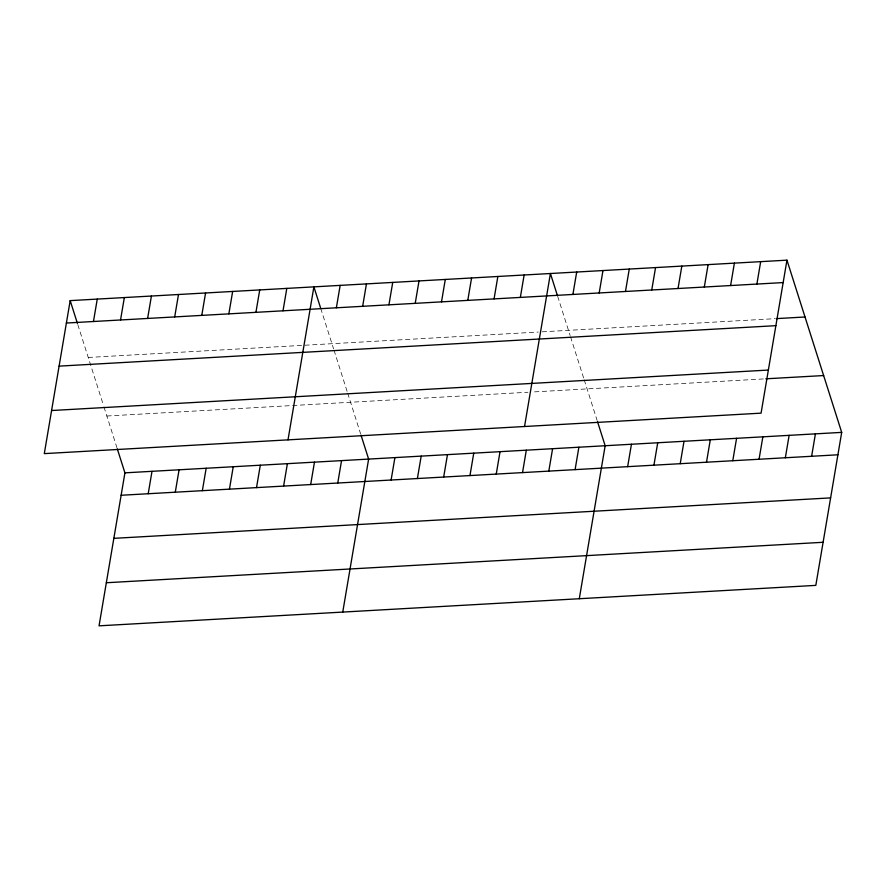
<?xml version="1.0" encoding="UTF-8"?>
<svg xmlns="http://www.w3.org/2000/svg" width="886" height="886" viewBox="0 0 886 886"><rect width="100%" height="100%" fill="white"/><g stroke="black" fill="none" stroke-linecap="round" stroke-linejoin="round"><path stroke-width="0.66" stroke-dasharray="4.43 3.32" d="M88.246 357.457L302.159 345.374M304.873 345.23L538.256 332.051M542.199 331.829L774.796 318.694M106.852 416.01L527.967 392.243M534.535 391.867L765.814 378.809M557.648 296.245L570.141 335.55M570.551 336.846L583.785 378.488M584.206 379.795L597.131 420.473M320.71 308.339L333.601 348.907M334.011 350.203L347.257 391.845M347.666 393.14L360.602 433.83M77.802 324.619L103.551 405.6M103.961 406.895L116.897 447.585"/><path stroke-width="1.33" d="M70.182 300.62L44.3 453.621L761.074 413.153L786.956 260.163L70.182 300.62L77.403 323.357M93.462 321.507L97.261 299.091M120.54 319.979L124.339 297.563M147.619 318.451L151.417 296.035M117.295 448.848L124.926 472.847L99.044 625.837L815.818 585.38L841.7 432.379L786.956 260.163M174.697 316.922L178.496 294.506M148.206 493.735L152.004 471.319M201.775 315.394L205.574 292.978M175.284 492.206L179.083 469.79M228.854 313.865L232.653 291.45M202.362 490.678L206.161 468.262M255.932 312.337L259.731 289.921M229.441 489.138L233.239 466.734M283.011 310.809L286.809 288.393M256.519 487.61L260.318 465.205M288.005 439.866L313.888 286.865L320.71 308.339M283.598 486.082L287.396 463.677M336.37 307.796L340.169 285.381M310.676 484.553L314.475 462.149M362.651 306.312L366.45 283.897M337.754 483.025L341.553 460.62M388.932 304.828L392.731 282.412M342.749 612.082L368.631 459.092L361.001 435.092M415.224 303.344L419.012 280.928M391.114 480.013L394.912 457.608M441.505 301.86L445.293 279.444M417.395 478.54L421.193 456.124M467.786 300.376L471.573 277.96M443.676 477.056L447.474 454.64M494.067 298.892L497.854 276.476M469.968 475.572L473.755 453.156M520.348 297.408L524.135 274.992M496.249 474.088L500.036 451.672M524.545 426.509L550.416 273.508L557.239 294.983M522.53 472.603L526.317 450.188M572.91 294.44L576.697 272.024M548.811 471.119L552.598 448.704M599.191 292.956L602.978 270.54M575.092 469.635L578.879 447.22M625.472 291.472L629.27 269.056M579.289 598.737L605.16 445.736L597.541 421.736M651.753 289.988L655.551 267.583M627.653 466.667L631.441 444.251M678.034 288.504L681.832 266.099M653.934 465.183L657.722 442.767M704.315 287.031L708.113 264.615M680.215 463.699L684.014 441.283M730.607 285.547L734.394 263.131M706.496 462.215L710.295 439.799M756.888 284.063L760.675 261.647M732.777 460.731L736.576 438.315M759.058 459.247L762.857 436.831M785.35 457.763L789.138 435.347M811.631 456.279L815.419 433.863M66.384 323.036L783.169 282.579M776.114 318.628L805.02 316.989M59.096 366.128L775.881 325.671M51.587 410.528L768.372 370.06M765.814 378.809L823.637 375.553M124.926 472.847L841.7 432.379M121.127 495.263L837.912 454.795M113.84 538.345L830.625 497.888M106.331 582.744L823.116 542.287"/></g></svg>
